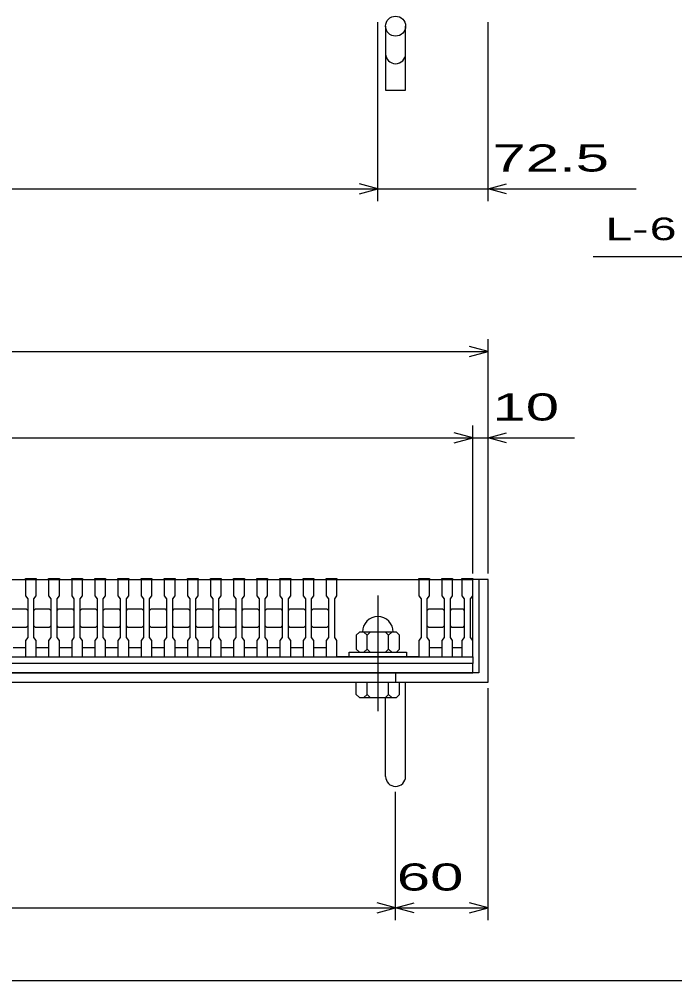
# Model space of a CAD drawing. Units: millimetres, scale not verified. Extents: x -1456 to 1385, y -1026 to 843.
# Drawn here: x -574 to -149, y -917 to -294 of the extents above; entities that cross this region are included whole.
import ezdxf
from ezdxf.enums import TextEntityAlignment as Align

# ---------------------------------------------------------------- set-up
doc = ezdxf.new("R2010")
doc.units = ezdxf.units.MM
doc.header["$LTSCALE"] = 8
doc.linetypes.add('CHAIN', pattern=[18.5, 12, -1.5, 3.5, -1.5])
for name, color, linetype, lineweight in [('0_2', 150, 'Continuous', 25), ('16', 3, 'Continuous', 25), ('19', 6, 'Continuous', 25), ('22', 4, 'Continuous', 25)]:
    doc.layers.add(name, color=color, linetype=linetype, lineweight=lineweight)
doc.styles.add('ベクトル', font='')
doc.styles.get('ベクトル').set_extended_font_data('ベクトル')

msp = doc.modelspace()

# ---------------------------------------------------------------- linework, layer by layer
at = {"layer": '0_2'}
msp.add_line((1384.8, -917.2), (-1383.2, -917.2), dxfattribs=at)
at = {"layer": '16'}
for p, q in [((-1080, -657), (-280, -657)), ((-570, -657), (-570, -656.3)), ((-570, -656.3), (-563, -656.3)), ((-570, -657), (-570, -667.5)), ((-563, -657), (-570, -657)), ((-563, -656.3), (-563, -657)), ((-563, -667.5), (-563, -657)), ((-555, -657), (-555, -656.3)), ((-555, -656.3), (-548, -656.3)), ((-555, -657), (-555, -667.5)), ((-548, -657), (-555, -657)), ((-548, -656.3), (-548, -657)), ((-548, -667.5), (-548, -657)), ((-540, -657), (-540, -656.3)), ((-540, -656.3), (-533, -656.3)), ((-540, -657), (-540, -667.5)), ((-533, -657), (-540, -657)), ((-533, -656.3), (-533, -657)), ((-533, -667.5), (-533, -657)), ((-525, -657), (-525, -656.3)), ((-525, -656.3), (-518, -656.3)), ((-525, -657), (-525, -667.5)), ((-518, -657), (-525, -657)), ((-518, -656.3), (-518, -657)), ((-518, -667.5), (-518, -657)), ((-510, -657), (-510, -656.3)), ((-510, -656.3), (-503, -656.3)), ((-510, -657), (-510, -667.5)), ((-503, -657), (-510, -657)), ((-503, -656.3), (-503, -657)), ((-503, -667.5), (-503, -657)), ((-495, -657), (-495, -656.3)), ((-495, -656.3), (-488, -656.3)), ((-495, -657), (-495, -667.5)), ((-488, -657), (-495, -657)), ((-488, -656.3), (-488, -657)), ((-488, -667.5), (-488, -657)), ((-480, -657), (-480, -656.3)), ((-480, -656.3), (-473, -656.3)), ((-480, -657), (-480, -667.5)), ((-473, -657), (-480, -657)), ((-473, -656.3), (-473, -657)), ((-473, -667.5), (-473, -657)), ((-465, -657), (-465, -656.3)), ((-465, -656.3), (-458, -656.3)), ((-465, -657), (-465, -667.5)), ((-458, -657), (-465, -657)), ((-458, -656.3), (-458, -657)), ((-458, -667.5), (-458, -657)), ((-450, -657), (-450, -656.3)), ((-450, -656.3), (-443, -656.3)), ((-450, -657), (-450, -667.5)), ((-443, -657), (-450, -657)), ((-443, -656.3), (-443, -657)), ((-443, -667.5), (-443, -657)), ((-435, -657), (-435, -656.3)), ((-435, -656.3), (-428, -656.3)), ((-435, -657), (-435, -667.5)), ((-428, -657), (-435, -657)), ((-428, -656.3), (-428, -657)), ((-428, -667.5), (-428, -657)), ((-420, -657), (-420, -656.3)), ((-420, -656.3), (-413, -656.3)), ((-420, -657), (-420, -667.5)), ((-413, -657), (-420, -657)), ((-413, -656.3), (-413, -657)), ((-413, -667.5), (-413, -657)), ((-405, -657), (-405, -656.3)), ((-405, -656.3), (-398, -656.3)), ((-405, -657), (-405, -667.5)), ((-398, -657), (-405, -657)), ((-398, -656.3), (-398, -657)), ((-398, -667.5), (-398, -657)), ((-390, -657), (-390, -656.3)), ((-390, -656.3), (-383, -656.3)), ((-390, -657), (-390, -667.5)), ((-383, -657), (-390, -657)), ((-383, -656.3), (-383, -657)), ((-383, -667.5), (-383, -657)), ((-375, -657), (-375, -656.3)), ((-375, -656.3), (-368, -656.3)), ((-375, -657), (-375, -667.5)), ((-368, -657), (-375, -657)), ((-368, -656.3), (-368, -657)), ((-368, -667.5), (-368, -657)), ((-368, -657), (-315, -657)), ((-315, -657), (-315, -656.3)), ((-315, -656.3), (-308, -656.3)), ((-315, -657), (-315, -667.5)), ((-308, -657), (-315, -657)), ((-308, -656.3), (-308, -657)), ((-308, -667.5), (-308, -657)), ((-300, -657), (-300, -656.3)), ((-300, -656.3), (-293, -656.3)), ((-300, -657), (-300, -667.5)), ((-293, -657), (-300, -657)), ((-293, -656.3), (-293, -657)), ((-293, -667.5), (-293, -657)), ((-287, -657), (-287, -656.3)), ((-287, -656.3), (-280, -656.3)), ((-287, -657), (-287, -667.5)), ((-280, -657), (-287, -657)), ((-280, -656.3), (-280, -657)), ((-280, -667.5), (-280, -657)), ((-280, -701), (-280, -657)), ((-570, -667.5), (-568.5, -669.5)), ((-568.5, -669.5), (-568.5, -694.5)), ((-564.5, -669.5), (-563, -667.5)), ((-564.5, -694.5), (-564.5, -669.5)), ((-555, -667.5), (-553.5, -669.5)), ((-553.5, -669.5), (-553.5, -694.5)), ((-549.5, -669.5), (-548, -667.5)), ((-549.5, -694.5), (-549.5, -669.5)), ((-540, -667.5), (-538.5, -669.5)), ((-538.5, -669.5), (-538.5, -694.5)), ((-534.5, -669.5), (-533, -667.5)), ((-534.5, -694.5), (-534.5, -669.5)), ((-525, -667.5), (-523.5, -669.5)), ((-523.5, -669.5), (-523.5, -694.5)), ((-519.5, -669.5), (-518, -667.5)), ((-519.5, -694.5), (-519.5, -669.5)), ((-510, -667.5), (-508.5, -669.5)), ((-508.5, -669.5), (-508.5, -694.5)), ((-504.5, -669.5), (-503, -667.5)), ((-504.5, -694.5), (-504.5, -669.5)), ((-495, -667.5), (-493.5, -669.5)), ((-493.5, -669.5), (-493.5, -694.5)), ((-489.5, -669.5), (-488, -667.5)), ((-489.5, -694.5), (-489.5, -669.5)), ((-480, -667.5), (-478.5, -669.5)), ((-478.5, -669.5), (-478.5, -694.5)), ((-474.5, -669.5), (-473, -667.5)), ((-474.5, -694.5), (-474.5, -669.5)), ((-465, -667.5), (-463.5, -669.5)), ((-463.5, -669.5), (-463.5, -694.5)), ((-459.5, -669.5), (-458, -667.5)), ((-459.5, -694.5), (-459.5, -669.5)), ((-450, -667.5), (-448.5, -669.5)), ((-448.5, -669.5), (-448.5, -694.5)), ((-444.5, -669.5), (-443, -667.5)), ((-444.5, -694.5), (-444.5, -669.5)), ((-435, -667.5), (-433.5, -669.5)), ((-433.5, -669.5), (-433.5, -694.5)), ((-429.5, -669.5), (-428, -667.5)), ((-429.5, -694.5), (-429.5, -669.5)), ((-420, -667.5), (-418.5, -669.5)), ((-418.5, -669.5), (-418.5, -694.5)), ((-414.5, -669.5), (-413, -667.5)), ((-414.5, -694.5), (-414.5, -669.5)), ((-405, -667.5), (-403.5, -669.5)), ((-403.5, -669.5), (-403.5, -694.5)), ((-399.5, -669.5), (-398, -667.5)), ((-399.5, -694.5), (-399.5, -669.5)), ((-390, -667.5), (-388.5, -669.5)), ((-388.5, -669.5), (-388.5, -694.5)), ((-384.5, -669.5), (-383, -667.5)), ((-384.5, -694.5), (-384.5, -669.5)), ((-375, -667.5), (-373.5, -669.5)), ((-373.5, -669.5), (-373.5, -694.5)), ((-369.5, -669.5), (-368, -667.5)), ((-369.5, -694.5), (-369.5, -669.5)), ((-315, -667.5), (-313.5, -669.5)), ((-313.5, -669.5), (-313.5, -694.5)), ((-309.5, -669.5), (-308, -667.5)), ((-309.5, -694.5), (-309.5, -669.5)), ((-300, -667.5), (-298.5, -669.5)), ((-298.5, -669.5), (-298.5, -694.5)), ((-294.5, -669.5), (-293, -667.5)), ((-294.5, -694.5), (-294.5, -669.5)), ((-287, -667.5), (-285.5, -669.5)), ((-285.5, -669.5), (-285.5, -694.5)), ((-281.5, -669.5), (-280, -667.5)), ((-281.5, -694.5), (-281.5, -669.5)), ((-578.5, -676), (-569.5, -676)), ((-569.5, -676), (-568.5, -677)), ((-564.5, -677), (-563.5, -676)), ((-563.5, -676), (-554.5, -676)), ((-554.5, -676), (-553.5, -677)), ((-549.5, -677), (-548.5, -676)), ((-548.5, -676), (-539.5, -676)), ((-539.5, -676), (-538.5, -677)), ((-534.5, -677), (-533.5, -676)), ((-533.5, -676), (-524.5, -676)), ((-524.5, -676), (-523.5, -677)), ((-519.5, -677), (-518.5, -676)), ((-518.5, -676), (-509.5, -676)), ((-509.5, -676), (-508.5, -677)), ((-504.5, -677), (-503.5, -676)), ((-503.5, -676), (-494.5, -676)), ((-494.5, -676), (-493.5, -677)), ((-489.5, -677), (-488.5, -676)), ((-488.5, -676), (-479.5, -676)), ((-479.5, -676), (-478.5, -677)), ((-474.5, -677), (-473.5, -676)), ((-473.5, -676), (-464.5, -676)), ((-464.5, -676), (-463.5, -677)), ((-459.5, -677), (-458.5, -676)), ((-458.5, -676), (-449.5, -676)), ((-449.5, -676), (-448.5, -677)), ((-444.5, -677), (-443.5, -676)), ((-443.5, -676), (-434.5, -676)), ((-434.5, -676), (-433.5, -677)), ((-429.5, -677), (-428.5, -676)), ((-428.5, -676), (-419.5, -676)), ((-419.5, -676), (-418.5, -677)), ((-414.5, -677), (-413.5, -676)), ((-413.5, -676), (-404.5, -676)), ((-404.5, -676), (-403.5, -677)), ((-399.5, -677), (-398.5, -676)), ((-398.5, -676), (-389.5, -676)), ((-389.5, -676), (-388.5, -677)), ((-384.5, -677), (-383.5, -676)), ((-383.5, -676), (-374.5, -676)), ((-374.5, -676), (-373.5, -677)), ((-309.5, -677), (-308.5, -676)), ((-308.5, -676), (-299.5, -676)), ((-299.5, -676), (-298.5, -677)), ((-294.5, -677), (-293.5, -676)), ((-293.5, -676), (-286.5, -676)), ((-286.5, -676), (-285.5, -677)), ((-569.5, -688), (-578.5, -688)), ((-568.5, -687), (-569.5, -688)), ((-563.5, -688), (-564.5, -687)), ((-554.5, -688), (-563.5, -688)), ((-553.5, -687), (-554.5, -688)), ((-548.5, -688), (-549.5, -687)), ((-539.5, -688), (-548.5, -688)), ((-538.5, -687), (-539.5, -688)), ((-533.5, -688), (-534.5, -687)), ((-524.5, -688), (-533.5, -688)), ((-523.5, -687), (-524.5, -688)), ((-518.5, -688), (-519.5, -687)), ((-509.5, -688), (-518.5, -688)), ((-508.5, -687), (-509.5, -688)), ((-503.5, -688), (-504.5, -687)), ((-494.5, -688), (-503.5, -688)), ((-493.5, -687), (-494.5, -688)), ((-488.5, -688), (-489.5, -687)), ((-479.5, -688), (-488.5, -688)), ((-478.5, -687), (-479.5, -688)), ((-473.5, -688), (-474.5, -687)), ((-464.5, -688), (-473.5, -688)), ((-463.5, -687), (-464.5, -688)), ((-458.5, -688), (-459.5, -687)), ((-449.5, -688), (-458.5, -688)), ((-448.5, -687), (-449.5, -688)), ((-443.5, -688), (-444.5, -687)), ((-434.5, -688), (-443.5, -688)), ((-433.5, -687), (-434.5, -688)), ((-428.5, -688), (-429.5, -687)), ((-419.5, -688), (-428.5, -688)), ((-418.5, -687), (-419.5, -688)), ((-413.5, -688), (-414.5, -687)), ((-404.5, -688), (-413.5, -688)), ((-403.5, -687), (-404.5, -688)), ((-398.5, -688), (-399.5, -687)), ((-389.5, -688), (-398.5, -688)), ((-388.5, -687), (-389.5, -688)), ((-383.5, -688), (-384.5, -687)), ((-374.5, -688), (-383.5, -688)), ((-373.5, -687), (-374.5, -688)), ((-353.5, -691), (-355.5, -693)), ((-329.5, -691), (-353.5, -691)), ((-348.5, -693), (-350.5, -691)), ((-346.5, -691), (-348.5, -693)), ((-334.5, -693), (-336.5, -691)), ((-332.5, -691), (-334.5, -693)), ((-327.5, -693), (-329.5, -691)), ((-308.5, -688), (-309.5, -687)), ((-299.5, -688), (-308.5, -688)), ((-298.5, -687), (-299.5, -688)), ((-293.5, -688), (-294.5, -687)), ((-286.5, -688), (-293.5, -688)), ((-285.5, -687), (-286.5, -688)), ((-568.5, -694.5), (-570, -696.5)), ((-570, -696.5), (-570, -707)), ((-563, -696.5), (-564.5, -694.5)), ((-563, -707), (-563, -696.5)), ((-553.5, -694.5), (-555, -696.5)), ((-555, -696.5), (-555, -707)), ((-548, -696.5), (-549.5, -694.5)), ((-548, -707), (-548, -696.5)), ((-538.5, -694.5), (-540, -696.5)), ((-540, -696.5), (-540, -707)), ((-533, -696.5), (-534.5, -694.5)), ((-533, -707), (-533, -696.5)), ((-523.5, -694.5), (-525, -696.5)), ((-525, -696.5), (-525, -707)), ((-518, -696.5), (-519.5, -694.5)), ((-518, -707), (-518, -696.5)), ((-508.5, -694.5), (-510, -696.5)), ((-510, -696.5), (-510, -707)), ((-503, -696.5), (-504.5, -694.5)), ((-503, -707), (-503, -696.5)), ((-493.5, -694.5), (-495, -696.5)), ((-495, -696.5), (-495, -707)), ((-488, -696.5), (-489.5, -694.5)), ((-488, -707), (-488, -696.5)), ((-478.5, -694.5), (-480, -696.5)), ((-480, -696.5), (-480, -707)), ((-473, -696.5), (-474.5, -694.5)), ((-473, -707), (-473, -696.5)), ((-463.5, -694.5), (-465, -696.5)), ((-465, -696.5), (-465, -707)), ((-458, -696.5), (-459.5, -694.5)), ((-458, -707), (-458, -696.5)), ((-448.5, -694.5), (-450, -696.5)), ((-450, -696.5), (-450, -707)), ((-443, -696.5), (-444.5, -694.5)), ((-443, -707), (-443, -696.5)), ((-433.5, -694.5), (-435, -696.5)), ((-435, -696.5), (-435, -707)), ((-428, -696.5), (-429.5, -694.5)), ((-428, -707), (-428, -696.5)), ((-418.5, -694.5), (-420, -696.5)), ((-420, -696.5), (-420, -707)), ((-413, -696.5), (-414.5, -694.5)), ((-413, -707), (-413, -696.5)), ((-403.5, -694.5), (-405, -696.5)), ((-405, -696.5), (-405, -707)), ((-398, -696.5), (-399.5, -694.5)), ((-398, -707), (-398, -696.5)), ((-388.5, -694.5), (-390, -696.5)), ((-390, -696.5), (-390, -707)), ((-383, -696.5), (-384.5, -694.5)), ((-383, -707), (-383, -696.5)), ((-373.5, -694.5), (-375, -696.5)), ((-375, -696.5), (-375, -707)), ((-368, -696.5), (-369.5, -694.5)), ((-368, -707), (-368, -696.5)), ((-355.5, -693), (-355.5, -702)), ((-348.5, -702), (-348.5, -693)), ((-334.5, -702), (-334.5, -693)), ((-327.5, -702), (-327.5, -693)), ((-313.5, -694.5), (-315, -696.5)), ((-315, -696.5), (-315, -707)), ((-308, -696.5), (-309.5, -694.5)), ((-308, -707), (-308, -696.5)), ((-298.5, -694.5), (-300, -696.5)), ((-300, -696.5), (-300, -707)), ((-293, -696.5), (-294.5, -694.5)), ((-293, -707), (-293, -696.5)), ((-285.5, -694.5), (-287, -696.5)), ((-287, -696.5), (-287, -707)), ((-280, -696.5), (-281.5, -694.5)), ((-280, -707), (-280, -696.5)), ((-578, -701), (-570, -701)), ((-563, -701), (-555, -701)), ((-548, -701), (-540, -701)), ((-533, -701), (-525, -701)), ((-518, -701), (-510, -701)), ((-503, -701), (-495, -701)), ((-488, -701), (-480, -701)), ((-473, -701), (-465, -701)), ((-458, -701), (-450, -701)), ((-443, -701), (-435, -701)), ((-428, -701), (-420, -701)), ((-413, -701), (-405, -701)), ((-398, -701), (-390, -701)), ((-383, -701), (-375, -701)), ((-360, -707), (-360, -704)), ((-360, -704), (-323, -704)), ((-355.5, -702), (-353.5, -704)), ((-350.5, -704), (-348.5, -702)), ((-348.5, -702), (-346.5, -704)), ((-336.5, -704), (-334.5, -702)), ((-334.5, -702), (-332.5, -704)), ((-329.5, -704), (-327.5, -702)), ((-323, -704), (-323, -707)), ((-308, -701), (-300, -701)), ((-293, -701), (-287, -701)), ((-1080, -707), (-280, -707)), ((-570, -707), (-563, -707)), ((-555, -707), (-548, -707)), ((-540, -707), (-533, -707)), ((-525, -707), (-518, -707)), ((-510, -707), (-503, -707)), ((-495, -707), (-488, -707)), ((-480, -707), (-473, -707)), ((-465, -707), (-458, -707)), ((-450, -707), (-443, -707)), ((-435, -707), (-428, -707)), ((-420, -707), (-413, -707)), ((-405, -707), (-398, -707)), ((-390, -707), (-383, -707)), ((-375, -707), (-368, -707)), ((-315, -707), (-368, -707)), ((-323, -707), (-360, -707)), ((-315, -707), (-308, -707)), ((-300, -707), (-293, -707)), ((-287, -707), (-280, -707)), ((-280, -707), (-280, -711.5)), ((-280, -711.5), (-1080, -711.5)), ((-280, -717.5), (-280, -711.5)), ((-1080, -717.5), (-280, -717.5))]:
    msp.add_line(p, q, dxfattribs=at)
at = {"layer": '16', "linetype": 'CHAIN'}
msp.add_line((-341.5, -667.4), (-341.5, -742.4), dxfattribs=at)
at = {"layer": '16'}
msp.add_arc((-341.5, -691), 10, 0, 180, dxfattribs=at)
at = {"layer": '19'}
for p, q in [((-336.5, -298), (-336.5, -339.62)), ((-323.5, -339.62), (-323.5, -298)), ((-336.5, -339.62), (-323.5, -339.62)), ((-270, -657), (-280, -657)), ((-276, -657), (-276, -717.5)), ((-270, -723.5), (-270, -657)), ((-276, -717.5), (-1084, -717.5)), ((-330, -717.5), (-330, -723.5)), ((-1090, -723.5), (-270, -723.5)), ((-355.5, -731.5), (-355.5, -723.5)), ((-355.5, -723.5), (-327.5, -723.5)), ((-348.5, -731.5), (-348.5, -723.5)), ((-334.5, -731.5), (-334.5, -723.5)), ((-327.5, -731.5), (-327.5, -723.5)), ((-323.5, -784.61), (-323.5, -723.5)), ((-353.5, -733.5), (-355.5, -731.5)), ((-353.5, -733.5), (-329.5, -733.5)), ((-350.5, -733.5), (-348.5, -731.5)), ((-346.5, -733.5), (-348.5, -731.5)), ((-336.5, -733.5), (-334.5, -731.5)), ((-336.5, -784.61), (-336.5, -733.5)), ((-332.5, -733.5), (-334.5, -731.5)), ((-327.5, -731.5), (-329.5, -733.5))]:
    msp.add_line(p, q, dxfattribs=at)
msp.add_circle((-330, -298), 6.5, dxfattribs=at)
for centre in [(-330, -315.84), (-330, -784.61)]:
    msp.add_arc(centre, 6.5, 180, 0, dxfattribs=at)
at = {"layer": '22'}
for p, q in [((-341.5, -411.5), (-341.5, -295.5)), ((-270, -411.5), (-270, -295.5)), ((-1016.5, -403.5), (-341.5, -403.5)), ((-341.5, -403.5), (-353.5, -400.3)), ((-353.5, -406.7), (-341.5, -403.5)), ((-341.5, -403.5), (-270, -403.5)), ((-270, -403.5), (-258, -400.3)), ((-258, -406.7), (-270, -403.5)), ((-270, -403.5), (-174, -403.5)), ((-202, -447.5), (-42, -447.5)), ((-270, -653), (-270, -501)), ((-1090, -509), (-270, -509)), ((-270, -509), (-282, -505.8)), ((-282, -512.2), (-270, -509)), ((-280, -653), (-280, -557)), ((-270, -653), (-270, -557)), ((-1080, -565), (-280, -565)), ((-280, -565), (-292, -561.8)), ((-292, -568.2), (-280, -565)), ((-280, -565), (-270, -565)), ((-270, -565), (-258, -561.8)), ((-258, -568.2), (-270, -565)), ((-270, -565), (-214, -565)), ((-270, -877.9), (-270, -727.5)), ((-330, -877.9), (-330, -794.7)), ((-330, -869.9), (-342, -866.7)), ((-330, -869.9), (-318, -866.7)), ((-270, -869.9), (-282, -866.7)), ((-1030, -869.9), (-330, -869.9)), ((-342, -873.1), (-330, -869.9)), ((-318, -873.1), (-330, -869.9)), ((-330, -869.9), (-270, -869.9)), ((-282, -873.1), (-270, -869.9))]:
    msp.add_line(p, q, dxfattribs=at)

# ---------------------------------------------------------------- texts
at = {"layer": '22', "color": 2, "style": 'ベクトル'}
for s, height, width, p in [(' 72.5 ', 17.6, 1.65, (-278, -383.5)), ('L-', 14.66, 1.6, (-194, -429.5)), (' 6 ', 14.66, 1.6, (-174, -429.5)), (' 10 ', 17.6, 1.65, (-278, -545)), (' 60 ', 17.6, 1.65, (-340, -849.9))]:
    msp.add_text(s, height=height, dxfattribs=dict(at, width=width)).set_placement(p, align=Align.MIDDLE_LEFT)

doc.saveas('drawing.dxf')
